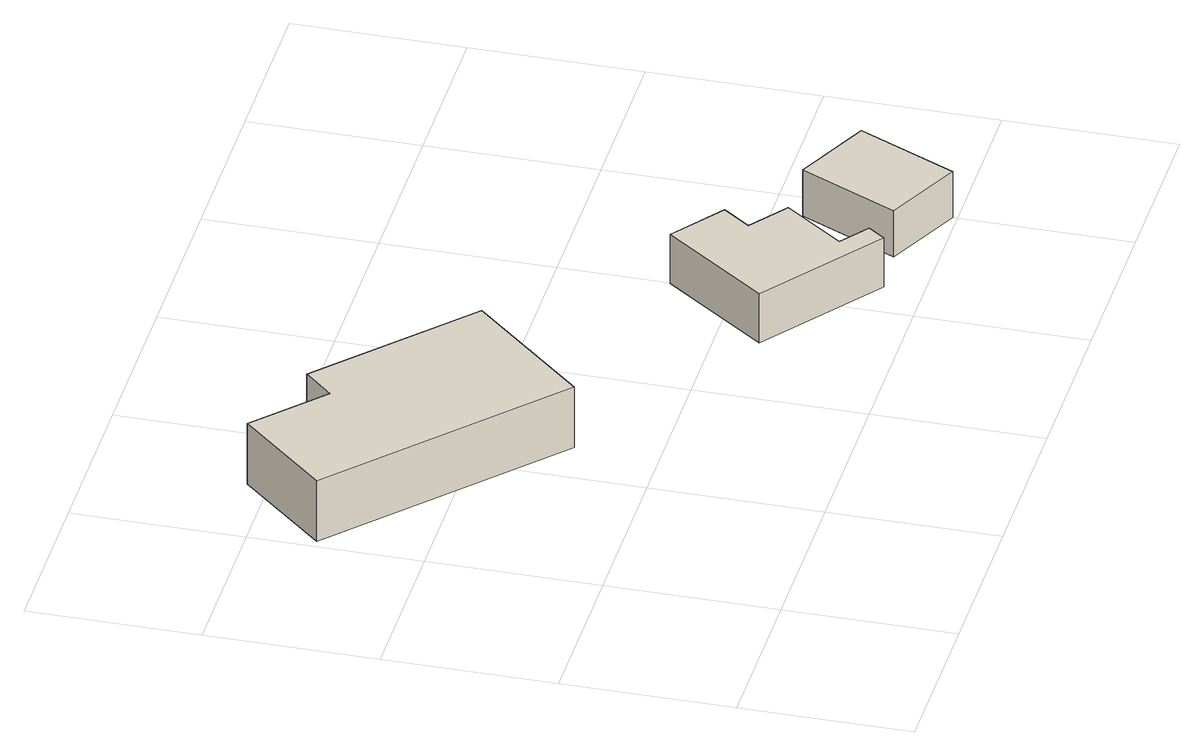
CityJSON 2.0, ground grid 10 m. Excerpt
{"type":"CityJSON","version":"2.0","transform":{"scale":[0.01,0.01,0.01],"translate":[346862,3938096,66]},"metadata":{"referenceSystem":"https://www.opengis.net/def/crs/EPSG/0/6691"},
"CityObjects":{
"building1":{"type":"Building","attributes":{"measuredHeight":4.3,"BuildingIDAttribute.prefecture":"14","BuildingIDAttribute.city":"14151","BuildingDetailAttribute.surveyYear":2015,"BuildingRiverFloodingRiskAttribute.description":"1","BuildingRiverFloodingRiskAttribute.rankOrg":"2","BuildingRiverFloodingRiskAttribute.depth":1.88,"BuildingRiverFloodingRiskAttribute.adminType":"2","BuildingRiverFloodingRiskAttribute.scale":"1","BuildingRiverFloodingRiskAttribute.duration":1.83},"geometry":[{"type":"Solid","lod":"1","boundaries":[[[[0,1,2,3,4,5]],[[4,6,7,5]],[[3,8,6,4]],[[2,9,8,3]],[[1,10,9,2]],[[0,11,10,1]],[[5,7,11,0]],[[6,8,9,10,11,7]]]]}]},
"building2":{"type":"Building","attributes":{"measuredHeight":3.5,"BuildingIDAttribute.prefecture":"14","BuildingIDAttribute.city":"14151","BuildingDetailAttribute.surveyYear":2015,"BuildingRiverFloodingRiskAttribute.description":"1","BuildingRiverFloodingRiskAttribute.rankOrg":"2","BuildingRiverFloodingRiskAttribute.depth":2.04,"BuildingRiverFloodingRiskAttribute.adminType":"2","BuildingRiverFloodingRiskAttribute.scale":"1","BuildingRiverFloodingRiskAttribute.duration":1.83},"geometry":[{"type":"Solid","lod":"1","boundaries":[[[[12,13,14,15,16,17,18,19]],[[18,20,21,19]],[[17,22,20,18]],[[16,23,22,17]],[[15,24,23,16]],[[14,25,24,15]],[[13,26,25,14]],[[12,27,26,13]],[[19,21,27,12]],[[20,22,23,24,25,26,27,21]]]]}]},
"building3":{"type":"Building","attributes":{"usage":"422","storeysAboveGround":1,"BuildingIDAttribute.prefecture":"14","BuildingIDAttribute.city":"14151","BuildingDetailAttribute.totalFloorArea":29.22,"BuildingDetailAttribute.buildingFootprintArea":29.22,"BuildingDetailAttribute.buildingStructureType":"610","BuildingDetailAttribute.buildingStructureOrgType":"2","BuildingDetailAttribute.orgUsage":"133","BuildingDetailAttribute.surveyYear":2015,"BuildingRiverFloodingRiskAttribute.description":"1","BuildingRiverFloodingRiskAttribute.rankOrg":"2","BuildingRiverFloodingRiskAttribute.depth":2.64,"BuildingRiverFloodingRiskAttribute.adminType":"2","BuildingRiverFloodingRiskAttribute.scale":"1","BuildingRiverFloodingRiskAttribute.duration":14.67},"geometry":[{"type":"Solid","lod":"1","boundaries":[[[[28,29,30,31]],[[30,32,33,31]],[[29,34,32,30]],[[28,35,34,29]],[[31,33,35,28]],[[32,34,35,33]]]]}]}
},
"vertices":[
[1297,1482,51],[56,2620,51],[517,3124,51],[915,2758,51],[1070,2927,51],[1913,2154,51],[1070,2927,445],[1913,2154,445],[915,2758,445],[517,3124,445],[56,2620,445],[1297,1482,445],
[3300,1134,59],[3178,971,59],[3405,802,59],[3145,452,59],[3314,326,59],[3237,224,59],[2533,749,59],[2991,1364,59],[2533,749,378],[2991,1364,378],[3237,224,378],[3314,326,378],[3145,452,378],[3405,802,378],[3178,971,378],[3300,1134,378],
[4000,28,55],[3544,246,55],[3820,825,55],[4276,609,55],[3820,825,355],[4276,609,355],[3544,246,355],[4000,28,355]
]}
